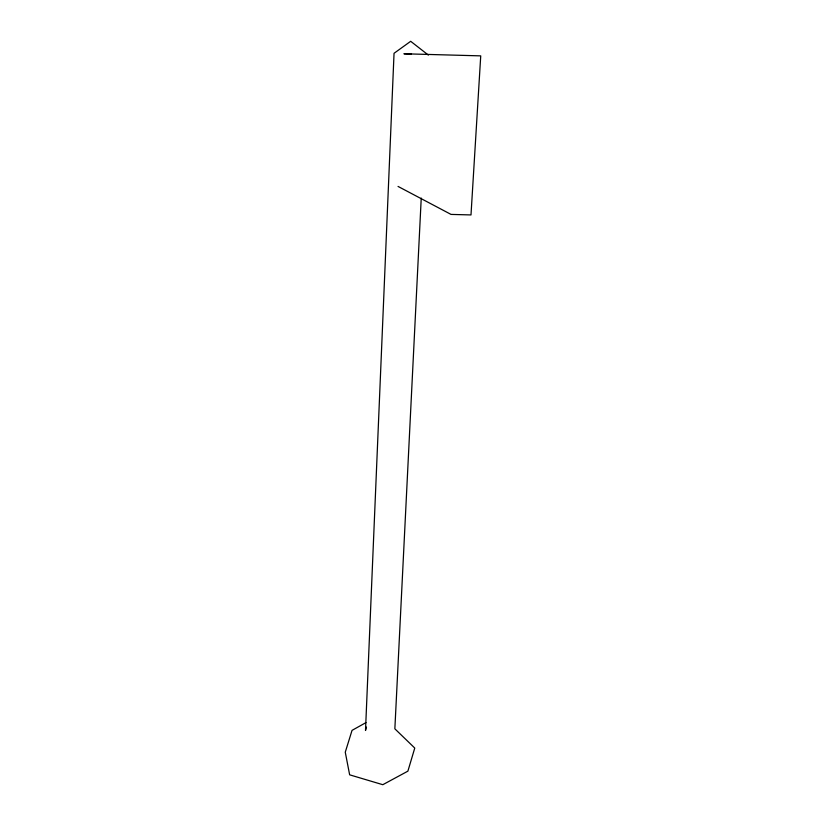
<?xml version="1.0" encoding="UTF-8"?>
<svg xmlns="http://www.w3.org/2000/svg" width="826" height="826" viewBox="0 0 826 826"><rect width="100%" height="100%" fill="white"/><g stroke="black" fill="none" stroke-linecap="round" stroke-linejoin="round"><path stroke-width="1.24" d="M421.239 198.075L394.859 728.821L414.766 748.057L407.889 771.154L382.81 784.7L349.646 774.829L345.268 752.197L352.041 730.37L365.99 722.595M366.486 727.066L365.505 730.473L394.043 53.298L410.687 41.3L428.353 55.084M411.369 54.124L403.914 53.773L480.732 55.869L470.996 214.936L451.027 214.409L398.039 186.428"/></g></svg>
